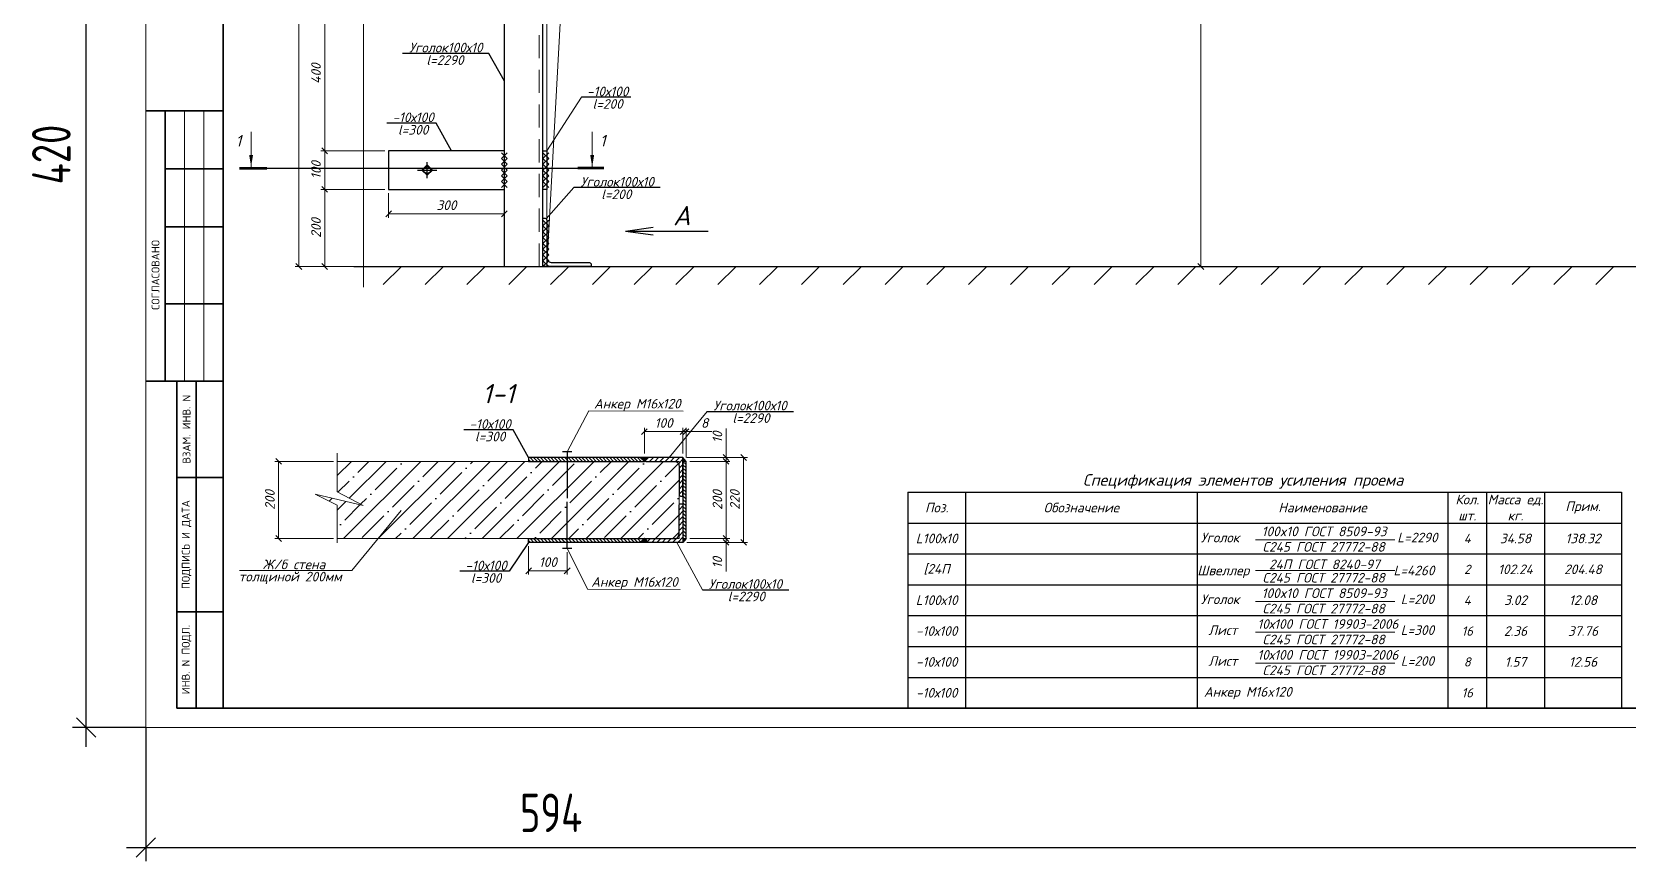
# Model space of a CAD drawing. Header units: millimetres. Extents: x 10124 to 8132345, y -95635 to 1386204.
# Drawn here: x 175315 to 179452, y 25514 to 27663 of the extents above; entities that cross this region are included whole.
import ezdxf
from ezdxf.enums import TextEntityAlignment as Align

# ---------------------------------------------------------------- set-up
doc = ezdxf.new("R2010")
doc.units = ezdxf.units.MM
doc.linetypes.add('Пунктир 2мм', pattern=[3, 2, -1])
doc.layers.get('DEFPOINTS').update_dxf_attribs({"color": 1})
for name, color, linetype, lineweight in [('013', 7, 'Continuous', 13), ('030', 7, 'Continuous', 30), ('Размер', 140, 'Continuous', 13), ('Разрезы', 54, 'Continuous', 20), ('ТЕКСТ', 214, 'Continuous', 20)]:
    doc.layers.add(name, color=color, linetype=linetype, lineweight=lineweight)
doc.layers.add('ФВ-5', color=7, linetype='Continuous')
doc.styles.add('10', font='isocpeui.ttf', dxfattribs={"height": 25})
doc.styles.add('100', font='isocpeui.ttf', dxfattribs={"height": 250})
doc.styles.add('GOST', font='isocpeur.TTF')
doc.styles.add('БДА100', font='romand.shx', dxfattribs={"width": 0.7})
doc.dimstyles.new('10', dxfattribs={"dimtxt": 37.5, "dimasz": 15, "dimexe": 10, "dimexo": 10, "dimgap": 10, "dimtad": 1, "dimtxsty": '10', "dimblk": 'OBLIQUE', "dimcen": 2.5, "dimadec": 0, "dimazin": 0, "dimtfac": 1, "dimtmove": 0, "dimatfit": 3, "dimfxl": 1, "dimlwd": 15, "dimlwe": 15, "dimarcsym": 0})
doc.dimstyles.new('БДА1', dxfattribs={"dimtxt": 2, "dimasz": 1, "dimexe": 0.7, "dimexo": 0, "dimgap": 0.8, "dimtad": 1, "dimdec": 0, "dimrnd": 1, "dimzin": 0, "dimdsep": 46, "dimtxsty": 'БДА100', "dimblk": 'OBLIQUE', "dimcen": 2, "dimdle": 1, "dimadec": 0, "dimazin": 0, "dimtfac": 1, "dimtdec": 0, "dimtmove": 1, "dimatfit": 3, "dimldrblk": 'NONE', "dimfxl": 0.7, "dimtolj": 1, "dimtzin": 0, "dimlwd": -1, "dimlwe": -1, "dimarcsym": 0})
pattern_1 = [(45, (33193.285, -2943.552), (-6.7351921, 6.7351921), [])]

# ---------------------------------------------------------------- blocks, each defined once
blk = doc.blocks.new('_OBLIQUE')
at = {"color": 0, "linetype": 'ByBlock'}
blk.add_line((-0.5, -0.5), (0.5, 0.5), dxfattribs=at)
blk = doc.blocks.new('*D17')
at = {"layer": 'DEFPOINTS', "color": 0, "transparency": 16777216}
for p, q in [((0, 0), (0, -34.62)), ((594, 0), (594, -34.62)), ((-5, -31.12), (599, -31.12))]:
    blk.add_line(p, q, dxfattribs=at)
for p in [(0, 0), (594, 0), (594, -31.12)]:
    blk.add_point(p, dxfattribs=at)
at = {"layer": 'DEFPOINTS', "color": 0, "transparency": 16777216, "xscale": 5, "yscale": 5, "zscale": 5, "rotation": 180}
blk.add_blockref('_OBLIQUE', (0, -31.12), dxfattribs=at)
at = {"layer": 'DEFPOINTS', "color": 0, "transparency": 16777216, "xscale": 5, "yscale": 5, "zscale": 5}
blk.add_blockref('_OBLIQUE', (594, -31.12), dxfattribs=at)
at = {"layer": 'DEFPOINTS', "color": 0, "lineweight": 0, "transparency": 16777216, "insert": (105, -22.12), "char_height": 10, "attachment_point": 5, "style": 'БДА100'}
blk.add_mtext('\\A1;594', dxfattribs=at)
blk = doc.blocks.new('_None')
blk = doc.blocks.new('*D18')
at = {"layer": 'DEFPOINTS', "color": 0, "transparency": 16777216}
for p, q in [((-15.52, -5), (-15.52, 425)), ((0, 420), (-19.02, 420)), ((0, 0), (-19.02, 0))]:
    blk.add_line(p, q, dxfattribs=at)
for p in [(-15.52, 420), (0, 420), (0, 0)]:
    blk.add_point(p, dxfattribs=at)
at = {"layer": 'DEFPOINTS', "color": 0, "transparency": 16777216, "xscale": 5, "yscale": 5, "zscale": 5}
for p, rotation in [((-15.52, 420), 90), ((-15.52, 0), 270)]:
    blk.add_blockref('_OBLIQUE', p, dxfattribs=dict(at, rotation=rotation))
at = {"layer": 'DEFPOINTS', "color": 0, "lineweight": 0, "transparency": 16777216, "insert": (-24.52, 148.5), "char_height": 10, "attachment_point": 5, "rotation": 90, "style": 'БДА100'}
blk.add_mtext('\\A1;420', dxfattribs=at)
blk = doc.blocks.new('*D604')
at = {"color": 0, "lineweight": 15, "ltscale": 100, "transparency": 16777216}
for p, q in [((176229.3, 29345), (175996.9, 29345)), ((176006.9, 27055), (176006.9, 29345)), ((176164.4, 27055), (175996.9, 27055))]:
    blk.add_line(p, q, dxfattribs=at)
at = {"layer": 'DEFPOINTS', "color": 0, "ltscale": 100, "transparency": 16777216}
for p in [(176006.9, 29345), (176239.3, 29345), (176174.4, 27055)]:
    blk.add_point(p, dxfattribs=at)
at = {"color": 0, "lineweight": 15, "ltscale": 100, "transparency": 16777216, "xscale": 15, "yscale": 15, "zscale": 15}
for p, rotation in [((176006.9, 29345), 90), ((176006.9, 27055), 270)]:
    blk.add_blockref('_OBLIQUE', p, dxfattribs=dict(at, rotation=rotation))
at = {"color": 0, "ltscale": 100, "transparency": 16777216, "insert": (175984.4, 28200), "char_height": 25, "attachment_point": 5, "rotation": 90, "style": '10'}
blk.add_mtext('2290', dxfattribs=at)
blk = doc.blocks.new('*D629')
at = {"color": 0, "lineweight": 15, "ltscale": 100, "transparency": 16777216}
for p, q in [((176229.3, 27255), (176063.8, 27255)), ((176073.8, 27055), (176073.8, 27255)), ((176164.4, 27055), (176063.8, 27055))]:
    blk.add_line(p, q, dxfattribs=at)
at = {"layer": 'DEFPOINTS', "color": 0, "ltscale": 100, "transparency": 16777216}
for p in [(176073.8, 27255), (176239.3, 27255), (176174.4, 27055)]:
    blk.add_point(p, dxfattribs=at)
at = {"color": 0, "lineweight": 15, "ltscale": 100, "transparency": 16777216, "xscale": 15, "yscale": 15, "zscale": 15}
for p, rotation in [((176073.8, 27255), 90), ((176073.8, 27055), 270)]:
    blk.add_blockref('_OBLIQUE', p, dxfattribs=dict(at, rotation=rotation))
at = {"color": 0, "ltscale": 100, "transparency": 16777216, "insert": (176051.3, 27155), "char_height": 25, "attachment_point": 5, "rotation": 90, "style": '10'}
blk.add_mtext('200', dxfattribs=at)
blk = doc.blocks.new('*D630')
at = {"color": 0, "lineweight": 15, "ltscale": 100, "transparency": 16777216}
for p, q in [((176229.3, 27355), (176063.8, 27355)), ((176073.8, 27255), (176073.8, 27355)), ((176229.3, 27255), (176063.8, 27255))]:
    blk.add_line(p, q, dxfattribs=at)
at = {"layer": 'DEFPOINTS', "color": 0, "ltscale": 100, "transparency": 16777216}
for p in [(176073.8, 27355), (176239.3, 27355), (176239.3, 27255)]:
    blk.add_point(p, dxfattribs=at)
at = {"color": 0, "lineweight": 15, "ltscale": 100, "transparency": 16777216, "xscale": 15, "yscale": 15, "zscale": 15}
for p, rotation in [((176073.8, 27355), 90), ((176073.8, 27255), 270)]:
    blk.add_blockref('_OBLIQUE', p, dxfattribs=dict(at, rotation=rotation))
at = {"color": 0, "ltscale": 100, "transparency": 16777216, "insert": (176051.3, 27305), "char_height": 25, "attachment_point": 5, "rotation": 90, "style": '10'}
blk.add_mtext('100', dxfattribs=at)
blk = doc.blocks.new('*D631')
at = {"color": 0, "lineweight": 15, "ltscale": 100, "transparency": 16777216}
for p, q in [((176229.3, 27755), (176063.8, 27755)), ((176073.8, 27355), (176073.8, 27755)), ((176229.3, 27355), (176063.8, 27355))]:
    blk.add_line(p, q, dxfattribs=at)
at = {"layer": 'DEFPOINTS', "color": 0, "ltscale": 100, "transparency": 16777216}
for p in [(176073.8, 27755), (176239.3, 27755), (176239.3, 27355)]:
    blk.add_point(p, dxfattribs=at)
at = {"color": 0, "lineweight": 15, "ltscale": 100, "transparency": 16777216, "xscale": 15, "yscale": 15, "zscale": 15}
for p, rotation in [((176073.8, 27755), 90), ((176073.8, 27355), 270)]:
    blk.add_blockref('_OBLIQUE', p, dxfattribs=dict(at, rotation=rotation))
at = {"color": 0, "ltscale": 100, "transparency": 16777216, "insert": (176051.3, 27555), "char_height": 25, "attachment_point": 5, "rotation": 90, "style": '10'}
blk.add_mtext('400', dxfattribs=at)
blk = doc.blocks.new('*D639')
at = {"color": 0, "lineweight": 15, "ltscale": 100, "transparency": 16777216}
for p, q in [((178233.2, 29335), (178354.4, 29335)), ((178344.4, 29335), (178344.4, 27055)), ((178233.2, 27055), (178354.4, 27055))]:
    blk.add_line(p, q, dxfattribs=at)
at = {"layer": 'DEFPOINTS', "color": 0, "ltscale": 100, "transparency": 16777216}
for p in [(178223.2, 29335), (178223.2, 27055), (178344.4, 27055)]:
    blk.add_point(p, dxfattribs=at)
at = {"color": 0, "lineweight": 15, "ltscale": 100, "transparency": 16777216, "xscale": 15, "yscale": 15, "zscale": 15}
for p, rotation in [((178344.4, 29335), 90), ((178344.4, 27055), 270)]:
    blk.add_blockref('_OBLIQUE', p, dxfattribs=dict(at, rotation=rotation))
at = {"color": 0, "ltscale": 100, "transparency": 16777216, "insert": (178321.9, 28195), "char_height": 25, "attachment_point": 5, "rotation": 90, "style": '10'}
blk.add_mtext('2280*', dxfattribs=at)
blk = doc.blocks.new('*U172')
blk.add_lwpolyline([(-34.5, 90.5), (-29.1, 90.5, -0.414214), (-24.5, 85.9), (-24.5, -10.5, 0.414214), (-10.5, -24.5), (85.9, -24.5, -0.414214), (90.5, -29.1), (90.5, -34.5), (-34.5, -34.5)], format="xyb", close=True)
blk = doc.blocks.new('*U251')
at = {"layer": 'DEFPOINTS'}
blk.add_line((0, 0), (80.57, 0), dxfattribs=at)
at = {"layer": 'Разрезы', "color": 0, "lineweight": 60}
for p, q in [((-7.07, 0), (0, 0)), ((87.32, 0), (80.57, 0))]:
    blk.add_line(p, q, dxfattribs=at)
at = {"layer": 'Разрезы', "color": 0}
for p, q in [((-4.07, -0.35), (-4.07, -9.4)), ((84.32, -0.35), (84.32, -9.4))]:
    blk.add_line(p, q, dxfattribs=at)
for points in [[(-4.07, -0.35), (-3.57, -3.35), (-4.57, -3.35)], [(84.32, -0.35), (83.82, -3.35), (84.83, -3.35)]]:
    blk.add_solid(points, dxfattribs=at)
at = {"layer": 'Разрезы', "color": 0, "style": '100'}
for tag, p in [('1', (-7.34, -7.05)), ('2', (87.05, -7.11))]:
    blk.add_attdef(tag, text='', height=3, dxfattribs=at).set_placement(p, align=Align.MIDDLE_CENTER)
blk = doc.blocks.new('*U385')
blk.add_lwpolyline([(-28.3, 71.7), (-22.3, 71.7, -0.414214), (-18.3, 67.7), (-18.3, -6.3, 0.414214), (-6.3, -18.3), (67.7, -18.3, -0.414214), (71.7, -22.3), (71.7, -28.3), (-28.3, -28.3)], format="xyb", close=True)
blk = doc.blocks.new('*D627')
at = {"color": 0, "lineweight": 15, "ltscale": 100, "transparency": 16777216}
for p, q in [((176096.3, 26550), (175944.3, 26550)), ((175954.3, 26350), (175954.3, 26550)), ((176096.3, 26350), (175944.3, 26350))]:
    blk.add_line(p, q, dxfattribs=at)
at = {"layer": 'DEFPOINTS', "color": 0, "ltscale": 100, "transparency": 16777216}
for p in [(175954.3, 26550), (176106.3, 26550), (176106.3, 26350)]:
    blk.add_point(p, dxfattribs=at)
at = {"color": 0, "lineweight": 15, "ltscale": 100, "transparency": 16777216, "xscale": 15, "yscale": 15, "zscale": 15}
for p, rotation in [((175954.3, 26550), 90), ((175954.3, 26350), 270)]:
    blk.add_blockref('_OBLIQUE', p, dxfattribs=dict(at, rotation=rotation))
at = {"color": 0, "ltscale": 100, "transparency": 16777216, "insert": (175931.8, 26450), "char_height": 25, "attachment_point": 5, "rotation": 90, "style": '10'}
blk.add_mtext('200', dxfattribs=at)
blk = doc.blocks.new('*D599')
at = {"color": 0, "lineweight": 15, "ltscale": 100, "transparency": 16777216}
for p, q in [((176902.2, 26570), (176902.2, 26637)), ((177002.2, 26627), (176902.2, 26627)), ((177002.2, 26570), (177002.2, 26637))]:
    blk.add_line(p, q, dxfattribs=at)
at = {"layer": 'DEFPOINTS', "color": 0, "ltscale": 100, "transparency": 16777216}
for p in [(176902.2, 26627), (176902.2, 26560), (177002.2, 26560)]:
    blk.add_point(p, dxfattribs=at)
at = {"color": 0, "lineweight": 15, "ltscale": 100, "transparency": 16777216, "xscale": 15, "yscale": 15, "zscale": 15, "rotation": 180}
blk.add_blockref('_OBLIQUE', (176902.2, 26627), dxfattribs=at)
at = {"color": 0, "lineweight": 15, "ltscale": 100, "transparency": 16777216, "xscale": 15, "yscale": 15, "zscale": 15}
blk.add_blockref('_OBLIQUE', (177002.2, 26627), dxfattribs=at)
at = {"color": 0, "ltscale": 100, "transparency": 16777216, "insert": (176952.2, 26649.5), "char_height": 25, "attachment_point": 5, "style": '10'}
blk.add_mtext('100', dxfattribs=at)
blk = doc.blocks.new('*D600')
at = {"color": 0, "lineweight": 15, "ltscale": 100, "transparency": 16777216}
for p, q in [((177002.2, 26627), (176987.2, 26627)), ((177002.2, 26570), (177002.2, 26637)), ((177002.2, 26627), (177010.2, 26627)), ((177010.2, 26560), (177010.2, 26637)), ((177010.2, 26627), (177076.8, 26627))]:
    blk.add_line(p, q, dxfattribs=at)
at = {"layer": 'DEFPOINTS', "color": 0, "ltscale": 100, "transparency": 16777216}
for p in [(177010.2, 26627), (177002.2, 26560), (177010.2, 26550)]:
    blk.add_point(p, dxfattribs=at)
at = {"color": 0, "lineweight": 15, "ltscale": 100, "transparency": 16777216, "xscale": 15, "yscale": 15, "zscale": 15}
blk.add_blockref('_OBLIQUE', (177002.2, 26627), dxfattribs=at)
at = {"color": 0, "lineweight": 15, "ltscale": 100, "transparency": 16777216, "xscale": 15, "yscale": 15, "zscale": 15, "rotation": 180}
blk.add_blockref('_OBLIQUE', (177010.2, 26627), dxfattribs=at)
at = {"color": 0, "ltscale": 100, "transparency": 16777216, "insert": (177058.5, 26649.5), "char_height": 25, "attachment_point": 5, "style": '10'}
blk.add_mtext('8', dxfattribs=at)
blk = doc.blocks.new('*D601')
at = {"color": 0, "lineweight": 15, "ltscale": 100, "transparency": 16777216}
for p, q in [((177020.2, 26350), (177124, 26350)), ((177114, 26350), (177114, 26365)), ((177114, 26350), (177114, 26340)), ((177012.2, 26340), (177124, 26340)), ((177114, 26340), (177114, 26264.9))]:
    blk.add_line(p, q, dxfattribs=at)
at = {"layer": 'DEFPOINTS', "color": 0, "ltscale": 100, "transparency": 16777216}
for p in [(177010.2, 26350), (177002.2, 26340), (177114, 26340)]:
    blk.add_point(p, dxfattribs=at)
at = {"color": 0, "lineweight": 15, "ltscale": 100, "transparency": 16777216, "xscale": 15, "yscale": 15, "zscale": 15}
for p, rotation in [((177114, 26350), 270), ((177114, 26340), 90)]:
    blk.add_blockref('_OBLIQUE', p, dxfattribs=dict(at, rotation=rotation))
at = {"color": 0, "ltscale": 100, "transparency": 16777216, "insert": (177091.5, 26287.5), "char_height": 25, "attachment_point": 5, "rotation": 90, "style": '10'}
blk.add_mtext('10', dxfattribs=at)
blk = doc.blocks.new('*D628')
at = {"color": 0, "lineweight": 15, "ltscale": 100, "transparency": 16777216}
for p, q in [((177020.2, 26550), (177124, 26550)), ((177114, 26350), (177114, 26550)), ((177020.2, 26350), (177124, 26350))]:
    blk.add_line(p, q, dxfattribs=at)
at = {"layer": 'DEFPOINTS', "color": 0, "ltscale": 100, "transparency": 16777216}
for p in [(177010.2, 26550), (177114, 26550), (177010.2, 26350)]:
    blk.add_point(p, dxfattribs=at)
at = {"color": 0, "lineweight": 15, "ltscale": 100, "transparency": 16777216, "xscale": 15, "yscale": 15, "zscale": 15}
for p, rotation in [((177114, 26550), 90), ((177114, 26350), 270)]:
    blk.add_blockref('_OBLIQUE', p, dxfattribs=dict(at, rotation=rotation))
at = {"color": 0, "ltscale": 100, "transparency": 16777216, "insert": (177091.5, 26450), "char_height": 25, "attachment_point": 5, "rotation": 90, "style": '10'}
blk.add_mtext('200', dxfattribs=at)
blk = doc.blocks.new('*D602')
at = {"color": 0, "lineweight": 15, "ltscale": 100, "transparency": 16777216}
for p, q in [((177114, 26560), (177114, 26635.2)), ((177012.2, 26560), (177124, 26560)), ((177114, 26550), (177114, 26560)), ((177020.2, 26550), (177124, 26550)), ((177114, 26550), (177114, 26535))]:
    blk.add_line(p, q, dxfattribs=at)
at = {"layer": 'DEFPOINTS', "color": 0, "ltscale": 100, "transparency": 16777216}
for p in [(177002.2, 26560), (177114, 26560), (177010.2, 26550)]:
    blk.add_point(p, dxfattribs=at)
at = {"color": 0, "lineweight": 15, "ltscale": 100, "transparency": 16777216, "xscale": 15, "yscale": 15, "zscale": 15}
for p, rotation in [((177114, 26560), 270), ((177114, 26550), 90)]:
    blk.add_blockref('_OBLIQUE', p, dxfattribs=dict(at, rotation=rotation))
at = {"color": 0, "ltscale": 100, "transparency": 16777216, "insert": (177091.5, 26612.6), "char_height": 25, "attachment_point": 5, "rotation": 90, "style": '10'}
blk.add_mtext('10', dxfattribs=at)
blk = doc.blocks.new('*D603')
at = {"color": 0, "lineweight": 15, "ltscale": 100, "transparency": 16777216}
for p, q in [((177012.2, 26560), (177169.3, 26560)), ((177159.3, 26340), (177159.3, 26560)), ((177012.2, 26340), (177169.3, 26340))]:
    blk.add_line(p, q, dxfattribs=at)
at = {"layer": 'DEFPOINTS', "color": 0, "ltscale": 100, "transparency": 16777216}
for p in [(177002.2, 26560), (177159.3, 26560), (177002.2, 26340)]:
    blk.add_point(p, dxfattribs=at)
at = {"color": 0, "lineweight": 15, "ltscale": 100, "transparency": 16777216, "xscale": 15, "yscale": 15, "zscale": 15}
for p, rotation in [((177159.3, 26560), 90), ((177159.3, 26340), 270)]:
    blk.add_blockref('_OBLIQUE', p, dxfattribs=dict(at, rotation=rotation))
at = {"color": 0, "ltscale": 100, "transparency": 16777216, "insert": (177136.8, 26450), "char_height": 25, "attachment_point": 5, "rotation": 90, "style": '10'}
blk.add_mtext('220', dxfattribs=at)
blk = doc.blocks.new('*D644')
at = {"color": 0, "lineweight": 15, "ltscale": 100, "transparency": 16777216}
for p, q in [((176239.3, 27245), (176239.3, 27181.5)), ((176539.3, 27245), (176539.3, 27181.5)), ((176239.3, 27191.5), (176539.3, 27191.5))]:
    blk.add_line(p, q, dxfattribs=at)
at = {"layer": 'DEFPOINTS', "color": 0, "ltscale": 100, "transparency": 16777216}
for p in [(176239.3, 27255), (176539.3, 27255), (176539.3, 27191.5)]:
    blk.add_point(p, dxfattribs=at)
at = {"color": 0, "lineweight": 15, "ltscale": 100, "transparency": 16777216, "xscale": 15, "yscale": 15, "zscale": 15, "rotation": 180}
blk.add_blockref('_OBLIQUE', (176239.3, 27191.5), dxfattribs=at)
at = {"color": 0, "lineweight": 15, "ltscale": 100, "transparency": 16777216, "xscale": 15, "yscale": 15, "zscale": 15}
blk.add_blockref('_OBLIQUE', (176539.3, 27191.5), dxfattribs=at)
at = {"color": 0, "ltscale": 100, "transparency": 16777216, "insert": (176389.3, 27214), "char_height": 25, "attachment_point": 5, "style": '10'}
blk.add_mtext('300', dxfattribs=at)
blk = doc.blocks.new('*D645')
at = {"color": 0, "lineweight": 15, "ltscale": 100, "transparency": 16777216}
for p, q in [((176602.2, 26330), (176602.2, 26256.4)), ((176702.2, 26315), (176702.2, 26256.4)), ((176602.2, 26266.4), (176702.2, 26266.4))]:
    blk.add_line(p, q, dxfattribs=at)
at = {"layer": 'DEFPOINTS', "color": 0, "ltscale": 100, "transparency": 16777216}
for p in [(176602.2, 26340), (176702.2, 26325), (176702.2, 26266.4)]:
    blk.add_point(p, dxfattribs=at)
at = {"color": 0, "lineweight": 15, "ltscale": 100, "transparency": 16777216, "xscale": 15, "yscale": 15, "zscale": 15, "rotation": 180}
blk.add_blockref('_OBLIQUE', (176602.2, 26266.4), dxfattribs=at)
at = {"color": 0, "lineweight": 15, "ltscale": 100, "transparency": 16777216, "xscale": 15, "yscale": 15, "zscale": 15}
blk.add_blockref('_OBLIQUE', (176702.2, 26266.4), dxfattribs=at)
at = {"color": 0, "ltscale": 100, "transparency": 16777216, "insert": (176652.2, 26288.9), "char_height": 25, "attachment_point": 5, "style": '10'}
blk.add_mtext('100', dxfattribs=at)
blk = doc.blocks.new('*T683')
at = {"layer": '013', "color": 0, "linetype": 'ByBlock', "lineweight": 30, "ltscale": 100, "transparency": 16777216}
for p, q in [((0, 0), (1850, 0)), ((0, 0), (0, -560)), ((150, 0), (150, -560)), ((750, 0), (750, -560)), ((1400, 0), (1400, -560)), ((1500, 0), (1500, -80)), ((1650, 0), (1650, -80)), ((1850, 0), (1850, -80)), ((0, -80), (1850, -80)), ((1500, -80), (1500, -560)), ((1650, -80), (1650, -560)), ((1850, -80), (1850, -560)), ((0, -160), (1400, -160)), ((1400, -160), (1500, -160)), ((1500, -160), (1650, -160)), ((1650, -160), (1850, -160)), ((0, -240), (1400, -240)), ((1400, -240), (1500, -240)), ((1500, -240), (1650, -240)), ((1650, -240), (1850, -240)), ((0, -320), (1400, -320)), ((1400, -320), (1500, -320)), ((1500, -320), (1650, -320)), ((1650, -320), (1850, -320)), ((0, -400), (1400, -400)), ((1400, -400), (1500, -400)), ((1500, -400), (1650, -400)), ((1650, -400), (1850, -400)), ((0, -480), (1400, -480)), ((1400, -480), (1500, -480)), ((1500, -480), (1650, -480)), ((1650, -480), (1850, -480)), ((0, -560), (1400, -560)), ((1400, -560), (1500, -560)), ((1500, -560), (1650, -560)), ((1650, -560), (1850, -560))]:
    blk.add_line(p, q, dxfattribs=at)
at = {"layer": '013', "color": 0, "lineweight": 30, "ltscale": 100, "transparency": 16777216, "char_height": 25, "attachment_point": 5, "style": '100'}
for s, insert, width in [('Поз.', (75, -40), 149.7), ('Обозначение', (450, -40), 599.7), ('Наименование', (1075, -40), 649.7), ('Кол. шт.', (1450, -40), 99.7), ('Масса ед. кг.', (1575, -40), 149.7), ('Прим.', (1750, -40), 199.7), ('L100х10', (75, -120), 149.7), ('[24П', (75, -200), 149.7), ('L100х10', (75, -280), 149.7), ('-10х100', (75, -360), 149.7), ('-10х100', (75, -440), 149.7), ('-10х100', (75, -520), 149.7)]:
    blk.add_mtext(s, dxfattribs=dict(at, insert=insert, width=width))
at = {"layer": '013', "color": 140, "lineweight": 30, "ltscale": 100, "transparency": 16777216, "attachment_point": 5, "style": '100'}
for s, insert, char_height, width in [('4', (1450, -120), 24, 70), ('34.58', (1575, -120), 25, 120), ('138.32', (1750, -120), 25, 170), ('2', (1450, -200), 24, 70), ('102.24', (1575, -200), 25, 120), ('204.48', (1750, -200), 25, 170), ('4', (1450, -280), 24, 70), ('3.02', (1575, -280), 25, 120), ('12.08', (1750, -280), 25, 170), ('16', (1450, -360), 24, 70), ('2.36', (1575, -360), 25, 120), ('37.76', (1750, -360), 25, 170), ('8', (1450, -440), 24, 70), ('1.57', (1575, -440), 25, 120), ('12.56', (1750, -440), 25, 170), ('16', (1450, -520), 24, 70)]:
    blk.add_mtext(s, dxfattribs=dict(at, insert=insert, char_height=char_height, width=width))
blk = doc.blocks.new('*U16')
at = {"color": 44, "lineweight": 20, "ltscale": 10}
for p, q in [((0, 420), (0, 0)), ((0, 0), (594, 0))]:
    blk.add_line(p, q, dxfattribs=at)
at = {"color": 137, "lineweight": 35, "ltscale": 10}
for p, q in [((20, 415), (20, 5)), ((0, 159.8), (20, 159.8)), ((5, 89.8), (5, 159.8)), ((5, 144.8), (20, 144.8)), ((5, 129.8), (20, 129.8)), ((5, 109.8), (20, 109.8)), ((0, 89.8), (20, 89.8)), ((8.04, 89.8), (8.04, 5)), ((13.02, 89.8), (13.02, 5)), ((8.04, 64.8), (20, 64.8)), ((8.04, 30), (20, 30)), ((8.04, 5), (589, 5))]:
    blk.add_line(p, q, dxfattribs=at)
at = {"color": 44, "lineweight": 13}
for p, q in [((10, 89.8), (10, 159.8)), ((15, 89.8), (15, 159.8))]:
    blk.add_line(p, q, dxfattribs=at)
at = {"color": 0, "lineweight": 13, "char_height": 2.0408, "attachment_point": 5, "rotation": 90, "style": 'GOST'}
for s, insert, width in [('СОГЛАСОВАНО', (2.49, 117.3), 55), ('ВЗАМ. ИНВ. N', (10.53, 77.3), 25), ('ПОДПИСЬ И ДАТА', (10.53, 47.4), 34.7978), ('ИНВ. N ПОДЛ.', (10.53, 17.6), 24.8009)]:
    blk.add_mtext(s, dxfattribs=dict(at, insert=insert, width=width))
at = {"color": 44, "lineweight": 13, "style": 'GOST', "oblique": 10, "width": 0.8}
for tag in ['ФОРМАТВЕРТ', 'ФОРМАТГОРИЗ']:
    blk.add_attdef(tag, (542.98, 1.6), '', height=2, dxfattribs=at)
at = {"layer": 'DEFPOINTS', "color": 251, "lineweight": 0}
dim = blk.add_linear_dim(base=(-15.52, 420), p1=(0, 0), p2=(0, 420), angle=90, dimstyle='БДА1', override={"dimscale": 5}, dxfattribs=at)
dim.commit()
dim.dimension.update_dxf_attribs({"geometry": '*D18', "text_midpoint": (-15.52, 148.5), "dimtype": 128})
dim = blk.add_linear_dim(base=(594, -31.12), p1=(0, 0), p2=(594, 0), dimstyle='БДА1', override={"dimscale": 5}, dxfattribs=at)
dim.commit()
dim.dimension.update_dxf_attribs({"geometry": '*D17', "text_midpoint": (105, -31.12), "dimtype": 128})

msp = doc.modelspace()

# ---------------------------------------------------------------- hatches: boundary and pattern name
at = {"layer": '013', "ltscale": 100}
h = msp.add_hatch(dxfattribs=at)
h.set_pattern_fill('ANSI31', color=256, scale=2, angle=90)
h.set_pattern_definition([(135, (62228.4764, -2593.999), (-4.49012806, -4.49012806), [])])
h.paths.add_polyline_path([(176891.568, 26560.041), (176602.175, 26560.041), (176602.175, 26550.041), (176901.568, 26550.041)])
h = msp.add_hatch(color=256, dxfattribs=at)
h.dxf.hatch_style = 1
h.paths.add_polyline_path([(176891.568, 26560.041), (176912.782, 26560.041), (176902.175, 26549.435)])
h = msp.add_hatch(color=256, dxfattribs=at)
h.dxf.hatch_style = 1
h.paths.add_polyline_path([(177010.175, 26550.041), (177002.175, 26550.041), (177002.175, 26560.041)])
h = msp.add_hatch(dxfattribs=at)
h.set_pattern_fill('ANSI31', color=256, scale=2, angle=90)
h.set_pattern_definition([(135, (62203.4764, -2433.999), (-4.49012806, -4.49012806), [])])
h.paths.add_polyline_path([(177010.175, 26550.041), (177002.175, 26550.041), (177002.175, 26350.041), (177010.175, 26350.041)])
h = msp.add_hatch(dxfattribs=at)
h.set_pattern_fill('ANSI31', color=256, scale=2, angle=90)
h.set_pattern_definition([(135, (62228.4764, -2803.999), (-4.49012806, -4.49012806), [])])
h.paths.add_polyline_path([(176891.568, 26350.041), (176602.175, 26350.041), (176602.175, 26340.041), (176901.568, 26340.041)])
h = msp.add_hatch(color=256, dxfattribs=at)
h.dxf.hatch_style = 1
h.paths.add_polyline_path([(176891.568, 26340.041), (176912.782, 26340.041), (176902.175, 26350.648)])
h = msp.add_hatch(color=256, dxfattribs=at)
h.dxf.hatch_style = 1
h.paths.add_polyline_path([(177010.175, 26350.041), (177002.175, 26350.041), (177002.175, 26340.041)])
at = {"layer": 'ФВ-5', "ltscale": 100}
h = msp.add_hatch(dxfattribs=at)
h.set_pattern_fill('ANSI31', color=256, scale=3)
h.set_pattern_definition(pattern_1)
h.paths.add_polyline_path([(177002.175, 26560.041), (176912.782, 26560.041), (176903.666, 26550.926, 0.17113146), (176906.175, 26550.041), (176980.175, 26550.041), (176992.175, 26550.041), (176992.175, 26464.041, 0.41421356), (176996.175, 26460.041), (177002.175, 26460.041)])
h = msp.add_hatch(dxfattribs=at)
h.set_pattern_fill('ANSI35', color=256, scale=10)
h.set_pattern_definition([(45, (12135.01, -3113.49), (-44.90128, 44.90128), []), (45, (12179.91, -3113.49), (-44.90128, 44.90128), [79.375, -15.875, 0, -15.875])])
h.paths.add_polyline_path([(176992.175, 26436.041), (176992.175, 26538.041, 0.41421356), (176980.175, 26550.041), (176906.175, 26550.041), (176902.782, 26550.041), (176902.175, 26549.435), (176901.568, 26550.041), (176602.175, 26550.041), (176106.263, 26550.041), (176106.263, 26471.266), (176173.503, 26435.369), (176048.971, 26465.281), (176106.263, 26436.245), (176106.263, 26350.041), (176901.568, 26350.041), (176902.175, 26350.648), (176902.782, 26350.041), (176980.175, 26350.041, 0.41421356), (176992.175, 26362.041)])
h = msp.add_hatch(dxfattribs=at)
h.set_pattern_fill('ANSI31', color=256, scale=3)
h.set_pattern_definition(pattern_1)
h.paths.add_polyline_path([(176992.175, 26550.041), (176980.175, 26550.041, -0.41421356), (176992.175, 26538.041)], flags=17)
h = msp.add_hatch(dxfattribs=at)
h.set_pattern_fill('ANSI31', color=256, scale=3)
h.set_pattern_definition(pattern_1)
h.paths.add_polyline_path([(177002.175, 26440.041), (176996.175, 26440.041, 0.41421356), (176992.175, 26436.041), (176992.175, 26362.041), (176992.175, 26350.041), (176906.175, 26350.041, 0.17113146), (176903.666, 26349.157), (176912.782, 26340.041), (177002.175, 26340.041)])
h = msp.add_hatch(dxfattribs=at)
h.set_pattern_fill('ANSI31', color=256, scale=3)
h.set_pattern_definition(pattern_1)
h.paths.add_polyline_path([(176992.175, 26362.041, -0.41421356), (176980.175, 26350.041), (176992.175, 26350.041)], flags=17)

# ---------------------------------------------------------------- linework, layer by layer
at = {"ltscale": 100}
for p, q in [((176499.548, 27607.507), (176275.807, 27607.507)), ((176539.35, 27535.843), (176499.548, 27607.507)), ((176866.983, 27493.713), (176739.092, 27493.713)), ((176362.9, 27426.709), (176235.009, 27426.709)), ((176402.703, 27355.045), (176362.9, 27426.709)), ((176546.85, 27335.045), (176531.85, 27350.045)), ((176531.85, 27335.045), (176546.85, 27350.045)), ((176654.35, 27335.045), (176639.35, 27350.045)), ((176639.35, 27335.045), (176654.35, 27350.045)), ((176314.293, 27305.045), (176364.407, 27305.045)), ((176339.35, 27284.181), (176339.35, 27325.91)), ((176546.85, 27320.045), (176531.85, 27335.045)), ((176531.85, 27320.045), (176546.85, 27335.045)), ((176546.85, 27305.045), (176531.85, 27320.045)), ((176531.85, 27305.045), (176546.85, 27320.045)), ((176546.85, 27290.045), (176531.85, 27305.045)), ((176531.85, 27290.045), (176546.85, 27305.045)), ((176654.35, 27320.045), (176639.35, 27335.045)), ((176639.35, 27320.045), (176654.35, 27335.045)), ((176654.35, 27305.045), (176639.35, 27320.045)), ((176639.35, 27305.045), (176654.35, 27320.045)), ((176654.35, 27290.045), (176639.35, 27305.045)), ((176639.35, 27290.045), (176654.35, 27305.045)), ((176546.85, 27275.045), (176531.85, 27290.045)), ((176531.85, 27275.045), (176546.85, 27290.045)), ((176546.85, 27260.045), (176531.85, 27275.045)), ((176531.85, 27260.045), (176546.85, 27275.045)), ((176654.35, 27275.045), (176639.35, 27290.045)), ((176639.35, 27275.045), (176654.35, 27290.045)), ((176654.35, 27260.045), (176639.35, 27275.045)), ((176639.35, 27260.045), (176654.35, 27275.045)), ((176943.546, 27259.608), (176719.805, 27259.608)), ((176654.35, 27160.045), (176639.35, 27175.045)), ((176639.35, 27160.045), (176654.35, 27175.045)), ((176654.35, 27145.045), (176639.35, 27160.045)), ((176639.35, 27145.045), (176654.35, 27160.045)), ((176654.35, 27130.045), (176639.35, 27145.045)), ((176639.35, 27130.045), (176654.35, 27145.045)), ((176853.701, 27147.059), (176924.928, 27157.361)), ((176853.701, 27147.059), (177067.821, 27147.059)), ((176853.701, 27147.059), (176924.928, 27136.756)), ((176654.35, 27115.045), (176639.35, 27130.045)), ((176639.35, 27115.045), (176654.35, 27130.045)), ((176654.35, 27100.045), (176639.35, 27115.045)), ((176639.35, 27100.045), (176654.35, 27115.045)), ((176654.35, 27085.045), (176639.35, 27100.045)), ((176639.35, 27085.045), (176654.35, 27100.045)), ((176149.399, 27055.045), (180582.333, 27055.045)), ((176654.35, 27070.045), (176639.35, 27085.045)), ((176639.35, 27070.045), (176654.35, 27085.045)), ((176654.35, 27055.045), (176639.35, 27070.045)), ((176639.35, 27055.045), (176654.35, 27070.045)), ((177064.728, 26679.557), (177288.469, 26679.557)), ((176562.373, 26631.705), (176434.482, 26631.705)), ((176602.175, 26560.041), (176562.373, 26631.705)), ((176714.675, 26575.041), (176689.675, 26575.041)), ((176702.175, 26575.041), (176702.175, 26455.041)), ((176891.568, 26560.041), (176902.175, 26549.435)), ((176912.782, 26560.041), (176891.568, 26560.041)), ((176902.175, 26549.435), (176912.782, 26560.041)), ((177010.175, 26550.041), (177002.175, 26560.041)), ((176702.175, 26325.041), (176702.175, 26445.041)), ((176891.568, 26340.041), (176902.175, 26350.648)), ((176902.175, 26350.648), (176912.782, 26340.041)), ((177010.175, 26350.041), (177002.175, 26340.041)), ((176602.175, 26340.041), (176551.984, 26265.079)), ((176689.675, 26325.041), (176714.675, 26325.041)), ((176912.782, 26340.041), (176891.568, 26340.041)), ((176551.984, 26265.079), (176424.093, 26265.079)), ((177052.518, 26217.122), (177276.259, 26217.122))]:
    msp.add_line(p, q, dxfattribs=at)
at = {"layer": '013', "ltscale": 100}
for p, q in [((176649.35, 27355.045), (176739.092, 27493.713)), ((176648.003, 27178.698), (176719.805, 27259.608)), ((176225.699, 27008.125), (176272.94, 27055.045)), ((176334.045, 27008.125), (176381.286, 27055.045)), ((176442.392, 27008.125), (176489.633, 27055.045)), ((176550.739, 27008.125), (176597.98, 27055.045)), ((176659.085, 27008.125), (176706.326, 27055.045)), ((176767.432, 27008.125), (176814.673, 27055.045)), ((176875.779, 27008.125), (176923.02, 27055.045)), ((176984.125, 27008.125), (177031.366, 27055.045)), ((177092.472, 27008.125), (177139.713, 27055.045)), ((177200.819, 27008.125), (177248.06, 27055.045)), ((177309.166, 27008.125), (177356.406, 27055.045)), ((177417.512, 27008.125), (177464.753, 27055.045)), ((177525.859, 27008.125), (177573.1, 27055.045)), ((177634.206, 27008.125), (177681.446, 27055.045)), ((177742.552, 27008.125), (177789.793, 27055.045)), ((177850.899, 27008.125), (177898.14, 27055.045)), ((177959.246, 27008.125), (178006.486, 27055.045)), ((178067.592, 27008.125), (178114.833, 27055.045)), ((178175.939, 27008.125), (178223.18, 27055.045)), ((178284.286, 27008.125), (178331.526, 27055.045)), ((178392.632, 27008.125), (178439.873, 27055.045)), ((178500.979, 27008.125), (178548.22, 27055.045)), ((178609.326, 27008.125), (178656.566, 27055.045)), ((178717.672, 27008.125), (178764.913, 27055.045)), ((178826.019, 27008.125), (178873.26, 27055.045)), ((178934.366, 27008.125), (178981.607, 27055.045)), ((179042.712, 27008.125), (179089.953, 27055.045)), ((179151.059, 27008.125), (179198.3, 27055.045)), ((179259.406, 27008.125), (179306.647, 27055.045)), ((179367.752, 27008.125), (179414.993, 27055.045)), ((176966.419, 26560.041), (177064.728, 26679.557)), ((177052.518, 26217.122), (176986.498, 26340.041))]:
    msp.add_line(p, q, dxfattribs=at)
at = {"layer": '013', "ltscale": 4}
for p, q in [((178486.074, 26346.894), (178847.418, 26346.894)), ((178486.074, 26266.894), (178847.418, 26266.894)), ((178486.074, 26186.894), (178847.418, 26186.894)), ((178486.074, 26106.894), (178847.418, 26106.894)), ((178486.074, 26026.894), (178847.418, 26026.894))]:
    msp.add_line(p, q, dxfattribs=at)
at = {"layer": '013', "ltscale": 100}
for points in [[(176174.399, 27001.77), (176174.399, 28087.565), (176117.107, 28116.601), (176241.639, 28086.689), (176174.399, 28122.586), (176174.399, 29682.166)], [(176649.35, 27055.045), (176753.818, 28962.287), (178349.35, 29335.045)], [(176702.175, 26575.041), (176758.502, 26681.076), (177003.151, 26679.863)], [(176106.263, 26338.852), (176106.263, 26436.245), (176048.971, 26465.281), (176173.503, 26435.369), (176106.263, 26471.266), (176106.263, 26571.243)], [(176106.263, 26550.041), (176992.175, 26550.041), (176992.175, 26350.041), (176106.263, 26350.041)], [(176271.696, 26422.331), (176143.78, 26266.964), (175853.127, 26266.964)], [(176702.175, 26325.041), (176754.915, 26218.999), (176994.654, 26217.786)]]:
    msp.add_lwpolyline(points, dxfattribs=at)
at = {"layer": '013', "linetype": 'Пунктир 2мм', "ltscale": 30}
msp.add_lwpolyline([(176629.35, 27055.045), (176629.35, 29345.045)], dxfattribs=at)
at = {"layer": '013', "ltscale": 100}
msp.add_lwpolyline([(176649.35, 29335.045), (179889.35, 29335.045), (179889.35, 27055.045), (176649.35, 27055.045)], close=True, dxfattribs=at)
at = {"layer": '030', "ltscale": 100}
msp.add_line((176539.35, 27055.045), (176639.35, 27055.045), dxfattribs=at)
for points in [[(176539.35, 27055.045), (176539.35, 29345.045)], [(176639.35, 27055.045), (176639.35, 29345.045)], [(176539.35, 27355.045), (176239.35, 27355.045), (176239.35, 27255.045), (176539.35, 27255.045), (176539.35, 27355.045)], [(176649.35, 27355.045), (176649.35, 27255.045), (176639.35, 27255.045), (176639.35, 27355.045), (176649.35, 27355.045)], [(176325.85, 27305.045), (176339.35, 27318.545), (176352.85, 27305.045), (176339.35, 27291.545), (176325.85, 27305.045)], [(176902.175, 26560.041), (176602.175, 26560.041), (176602.175, 26550.041), (176902.175, 26550.041), (176902.175, 26560.041)], [(177002.175, 26350.041), (177002.175, 26350.041), (177010.175, 26350.041), (177010.175, 26550.041), (177002.175, 26550.041), (177002.175, 26350.041)], [(176902.175, 26340.041), (176602.175, 26340.041), (176602.175, 26350.041), (176902.175, 26350.041), (176902.175, 26340.041)]]:
    msp.add_lwpolyline(points, dxfattribs=at)
msp.add_circle((176339.35, 27305.045), 9, dxfattribs=at)

# ---------------------------------------------------------------- block references
at = {"xscale": 10, "yscale": 10, "zscale": 10}
msp.add_blockref('*U16', (175610.569, 25860.225), dxfattribs=at)
msp.add_blockref('*T683', (177584.784, 26470.225))
at = {"layer": '030'}
msp.add_blockref('*U172', (176673.85, 27089.545), dxfattribs=at)
at = {"layer": '030', "xscale": -1, "rotation": 90}
msp.add_blockref('*U385', (176973.875, 26531.741), dxfattribs=at)
at = {"layer": '030', "rotation": 90}
msp.add_blockref('*U385', (176973.875, 26368.341), dxfattribs=at)
at = {"layer": 'Размер'}
ref = msp.add_blockref('*U251', (175923.806, 27310.274), dxfattribs=dict(at, xscale=-10, yscale=10, zscale=10, rotation=180))
ref.add_attrib('1', '1', dxfattribs={"layer": 'Разрезы', "color": 0, "height": 30, "style": '100'}).set_placement((175850.433, 27380.802), align=Align.MIDDLE_CENTER)
ref.add_attrib('2', '1', dxfattribs={"layer": 'Разрезы', "color": 0, "height": 30, "style": '100'}).set_placement((176794.35, 27381.326), align=Align.MIDDLE_CENTER)

# ---------------------------------------------------------------- texts
at = {"style": '100'}
for s, p in [('Уголок', (178394.186, 26352.559)), ('100x10 ГОСТ 8509-93', (178663.759, 26368.438)), ('L=2290', (178905.674, 26352.559)), ('С245 ГОСТ 27772-88', (178662.572, 26328.391)), ('Швеллер', (178402.54, 26267.215)), ('24П ГОСТ 8240-97', (178664.538, 26283.094)), ('L=4260', (178896.731, 26267.215)), ('С245 ГОСТ 27772-88', (178662.572, 26248.391)), ('Уголок', (178394.186, 26192.559)), ('100x10 ГОСТ 8509-93', (178663.759, 26208.438)), ('L=200', (178905.674, 26192.559)), ('С245 ГОСТ 27772-88', (178662.572, 26168.391)), ('Лист', (178401.505, 26112.559)), ('10х100 ГОСТ 19903-2006', (178673.481, 26128.438)), ('L=300', (178905.674, 26112.559)), ('10х100 ГОСТ 19903-2006', (178673.481, 26048.438)), ('С245 ГОСТ 27772-88', (178662.572, 26088.391)), ('Лист', (178401.505, 26032.559)), ('С245 ГОСТ 27772-88', (178662.572, 26008.391)), ('L=200', (178905.674, 26032.559)), ('Анкер М16x120 ', (178474.261, 25952.703))]:
    msp.add_text(s, height=25, dxfattribs=at).set_placement(p, align=Align.MIDDLE_CENTER)
at = {"ltscale": 100, "char_height": 25, "attachment_point": 5, "style": '10'}
for s, insert in [('Уголок100х10', (176387.997, 27622.544)), ('l=2290', (176385.59, 27590.169)), ('-10х100', (176807.085, 27508.75)), ('l=200', (176807.085, 27476.375)), ('-10х100', (176303.002, 27441.746)), ('l=300', (176303.002, 27409.371)), ('Уголок100х10', (176831.995, 27274.645)), ('l=200', (176829.588, 27242.271)), ('Анкер М16х120', (176884.003, 26696.113)), ('Уголок100х10', (177176.278, 26694.594)), ('-10х100', (176502.474, 26646.742)), ('l=2290', (177178.686, 26662.219)), ('l=300', (176502.474, 26614.368)), ('-10х100', (176492.086, 26280.115)), ('l=300', (176492.086, 26247.741)), ('Анкер М16х120', (176876.715, 26234.036)), ('Уголок100х10', (177164.068, 26232.158)), ('l=2290', (177166.475, 26199.784))]:
    msp.add_mtext(s, dxfattribs=dict(at, insert=insert))
at = {"color": 0, "lineweight": 9, "attachment_point": 5, "style": '10'}
for s, insert, char_height, width in [('\\pxi1.23419; А', (176952.445, 27186.909), 50, 295.72287), ('\\pxi1.23419;1-1', (176493.116, 26725.504), 50, 2395.44136), ('\\pxi1.23419;Ж/б стена ', (175978.692, 26282.983), 25, 2395.44136), ('\\pxi1.23419;толщиной 200мм', (175969.004, 26247.916), 25, 2395.44136)]:
    msp.add_mtext(s, dxfattribs=dict(at, insert=insert, char_height=char_height, width=width))
at = {"layer": 'ТЕКСТ', "style": '100'}
msp.add_text('Спецификация элементов усиления проема', height=30, dxfattribs=at).set_placement((178038.697, 26486.992))

# ---------------------------------------------------------------- dimensions: what is measured, and where the dimension line sits
at = {"ltscale": 100}
for base, p1, p2, picture, middle in [((176006.932, 29345.045), (176174.399, 27055.045), (176239.35, 29345.045), '*D604', (175984.432, 28200.045)), ((176073.845, 27255.045), (176174.399, 27055.045), (176239.35, 27255.045), '*D629', (176051.345, 27155.045)), ((177114.041, 26560.041), (177010.175, 26550.041), (177002.175, 26560.041), '*D602', (177091.541, 26612.627)), ((175954.308, 26550.041), (176106.263, 26350.041), (176106.263, 26550.041), '*D627', (175931.808, 26450.041)), ((177159.266, 26560.041), (177002.175, 26340.041), (177002.175, 26560.041), '*D603', (177136.766, 26450.041)), ((177114.041, 26550.041), (177010.175, 26350.041), (177010.175, 26550.041), '*D628', (177091.541, 26450.041)), ((177114.041, 26340.041), (177010.175, 26350.041), (177002.175, 26340.041), '*D601', (177091.541, 26287.456))]:
    dim = msp.add_linear_dim(base=base, p1=p1, p2=p2, angle=90, dimstyle='10', dxfattribs=at)
    dim.commit()
    dim.dimension.update_dxf_attribs({"geometry": picture, "text_midpoint": middle})
dim = msp.add_linear_dim(base=(178344.407, 27055.045), p1=(178223.216, 29335.045), p2=(178223.216, 27055.045), angle=90, text='2280*', dimstyle='10', dxfattribs=at)
dim.commit()
dim.dimension.update_dxf_attribs({"geometry": '*D639', "text_midpoint": (178321.907, 28195.045)})
for base, p1, p2, picture, middle in [((176073.845, 27755.045), (176239.35, 27355.045), (176239.35, 27755.045), '*D631', (176051.345, 27555.045)), ((176073.845, 27355.045), (176239.35, 27255.045), (176239.35, 27355.045), '*D630', (176051.345, 27305.045))]:
    dim = msp.add_linear_dim(base=base, p1=p1, p2=p2, angle=90, dimstyle='10', override={"dimtmove": 1}, dxfattribs=at)
    dim.commit()
    dim.dimension.update_dxf_attribs({"geometry": picture, "text_midpoint": middle})
for base, p1, p2, picture, middle in [((176539.35, 27191.513), (176239.35, 27255.045), (176539.35, 27255.045), '*D644', (176389.35, 27214.013)), ((176902.175, 26627.02), (177002.175, 26560.041), (176902.175, 26560.041), '*D599', (176952.175, 26649.52)), ((177010.175, 26627.02), (177002.175, 26560.041), (177010.175, 26550.041), '*D600', (177058.489, 26649.52)), ((176702.175, 26266.37), (176602.175, 26340.041), (176702.175, 26325.041), '*D645', (176652.175, 26288.87))]:
    dim = msp.add_linear_dim(base=base, p1=p1, p2=p2, dimstyle='10', dxfattribs=at)
    dim.commit()
    dim.dimension.update_dxf_attribs({"geometry": picture, "text_midpoint": middle})

doc.saveas('drawing.dxf')
